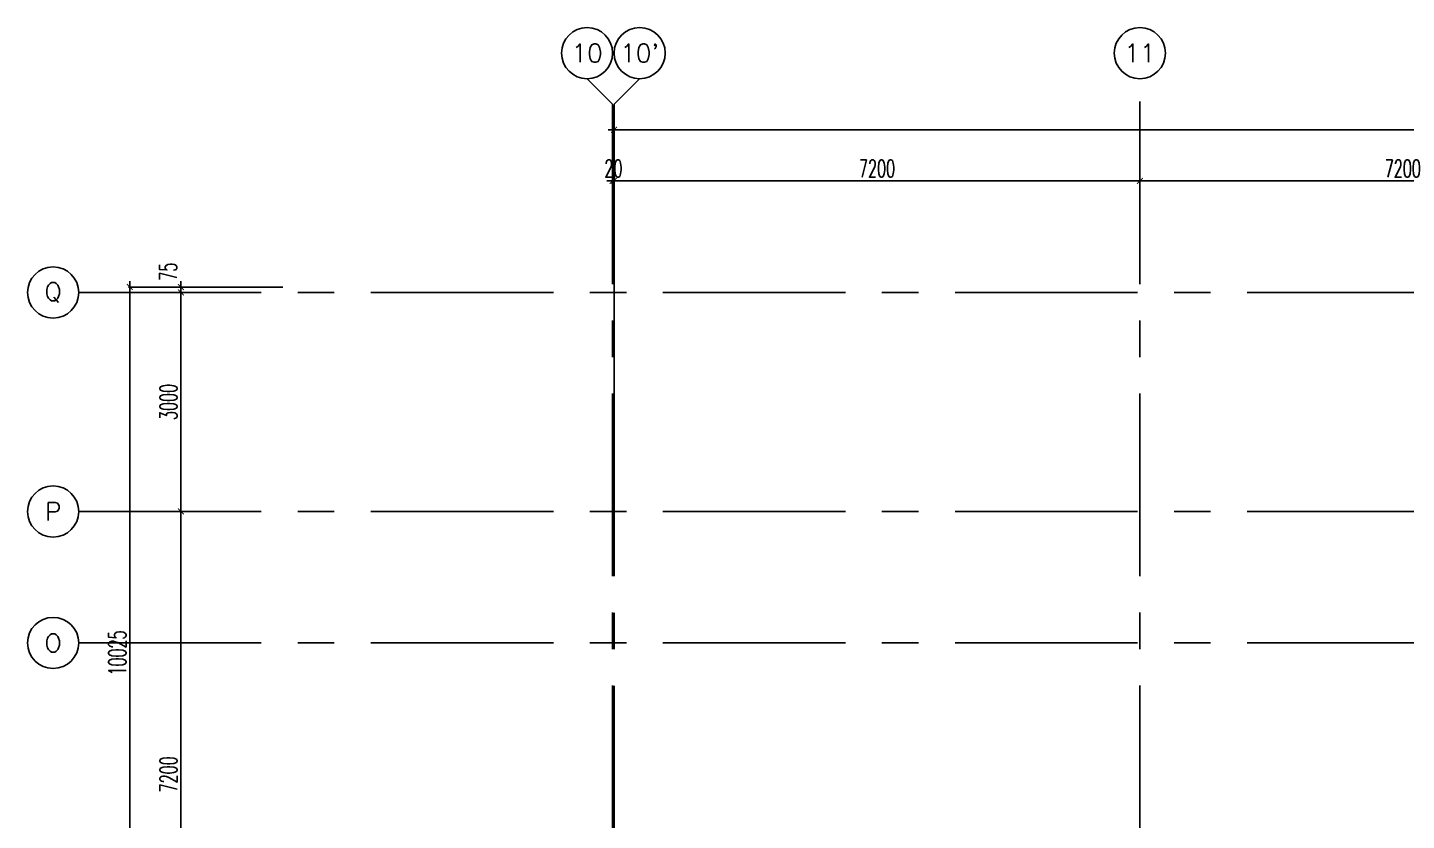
# Model space of a CAD drawing. Extents: x -0.3 to 92.6, y -1.1 to 78.4.
# Drawn here: x -0.35 to 18.53, y 67.54 to 78.4 of the extents above; entities that cross this region are included whole.
import ezdxf
from ezdxf.enums import TextEntityAlignment as Align

# ---------------------------------------------------------------- set-up
doc = ezdxf.new("R2010")
doc.units = 0
doc.header["$MEASUREMENT"] = 0
doc.header["$PDMODE"] = 34
doc.linetypes.add('CENTERX2', pattern=[4, 2.5, -0.5, 0.5, -0.5])
doc.layers.get('0').update_dxf_attribs({"color": 11, "linetype": 'CONTINUOUS'})
doc.layers.get('DEFPOINTS').update_dxf_attribs({"color": 11, "linetype": 'CONTINUOUS'})
for name, color, linetype in [('AX', 11, 'CONTINUOUS'), ('AX-CR', 11, 'CONTINUOUS'), ('AX-DIM', 11, 'CONTINUOUS'), ('AX-TXT', 11, 'CONTINUOUS'), ('AXES', 11, 'CENTERX2')]:
    doc.layers.add(name, color=color, linetype=linetype)
doc.styles.add('ROMANS', font='ROMANS.shx', dxfattribs={"width": 0.6})
doc.dimstyles.new('DIM-OUT', dxfattribs={"dimscale": 0, "dimtxt": 0.24, "dimasz": 0.08, "dimexe": 0.02, "dimexo": 0.02, "dimgap": 0.05, "dimtad": 1, "dimdec": 0, "dimlfac": 1000, "dimzin": 0, "dimdsep": 46, "dimtxsty": 'ROMANS', "dimblk1": 'ARCHTICK', "dimblk2": 'ARCHTICK', "dimsah": 1, "dimcen": 0.01, "dimdle": 0.08, "dimclrd": 7, "dimclre": 7, "dimclrt": 2, "dimadec": 0, "dimazin": 0, "dimtp": 2, "dimtm": 2, "dimtfac": 0.114286, "dimtdec": 0, "dimtix": 1, "dimtmove": 2, "dimatfit": 3, "dimldrblk": 'ARCHTICK', "dimfxl": 0, "dimtolj": 1, "dimtzin": 0, "dimarcsym": 0})

# ---------------------------------------------------------------- blocks, each defined once
blk = doc.blocks.new('_ARCHTICK')
at = {"color": 0, "linetype": 'ByBlock', "const_width": 0.15}
blk.add_lwpolyline([(-0.5, -0.5), (0.5, 0.5)], dxfattribs=at)
blk = doc.blocks.new('*D118')
at = {"layer": 'AX-DIM', "color": 7, "lineweight": -2}
for p, q in [((7.602, 76.998), (82.452, 76.998)), ((7.682, 72.36), (7.682, 77.018)), ((82.372, 64.84), (82.372, 77.018))]:
    blk.add_line(p, q, dxfattribs=at)
at = {"layer": 'DEFPOINTS', "color": 0}
for p in [(82.372, 76.998), (7.682, 72.34), (82.372, 64.82)]:
    blk.add_point(p, dxfattribs=at)
at = {"layer": 'AX-DIM', "color": 7, "lineweight": -2, "xscale": 0.08, "yscale": 0.08, "zscale": 0.08, "rotation": 180}
blk.add_blockref('_ARCHTICK', (7.682, 76.998), dxfattribs=at)
at = {"layer": 'AX-DIM', "color": 7, "lineweight": -2, "xscale": 0.08, "yscale": 0.08, "zscale": 0.08}
blk.add_blockref('_ARCHTICK', (82.372, 76.998), dxfattribs=at)
at = {"layer": 'AX-DIM', "color": 2, "insert": (45.027, 77.168), "char_height": 0.24, "attachment_point": 5, "style": 'ROMANS'}
blk.add_mtext('\\A1;74690', dxfattribs=at)
blk = doc.blocks.new('*D187')
at = {"layer": 'AX-DIM', "color": 7, "lineweight": -2}
for p, q in [((7.662, 76.298), (7.582, 76.298)), ((7.662, 75.918), (7.662, 76.318)), ((7.662, 76.298), (7.682, 76.298)), ((7.682, 75.918), (7.682, 76.318)), ((7.682, 76.298), (7.762, 76.298))]:
    blk.add_line(p, q, dxfattribs=at)
at = {"layer": 'DEFPOINTS', "color": 0}
for p in [(7.682, 76.298), (7.662, 75.898), (7.682, 75.898)]:
    blk.add_point(p, dxfattribs=at)
at = {"layer": 'AX-DIM', "color": 7, "lineweight": -2, "xscale": 0.08, "yscale": 0.08, "zscale": 0.08}
blk.add_blockref('_ARCHTICK', (7.662, 76.298), dxfattribs=at)
at = {"layer": 'AX-DIM', "color": 7, "lineweight": -2, "xscale": 0.08, "yscale": 0.08, "zscale": 0.08, "rotation": 180}
blk.add_blockref('_ARCHTICK', (7.682, 76.298), dxfattribs=at)
at = {"layer": 'AX-DIM', "color": 2, "insert": (7.672, 76.468), "char_height": 0.24, "attachment_point": 5, "style": 'ROMANS'}
blk.add_mtext('\\A1;20', dxfattribs=at)
blk = doc.blocks.new('*D186')
at = {"layer": 'AX-DIM', "color": 7, "lineweight": -2}
for p, q in [((7.602, 76.298), (14.962, 76.298)), ((7.682, 75.918), (7.682, 76.318)), ((14.882, 75.918), (14.882, 76.318))]:
    blk.add_line(p, q, dxfattribs=at)
at = {"layer": 'DEFPOINTS', "color": 0}
for p in [(14.882, 76.298), (7.682, 75.898), (14.882, 75.898)]:
    blk.add_point(p, dxfattribs=at)
at = {"layer": 'AX-DIM', "color": 7, "lineweight": -2, "xscale": 0.08, "yscale": 0.08, "zscale": 0.08, "rotation": 180}
blk.add_blockref('_ARCHTICK', (7.682, 76.298), dxfattribs=at)
at = {"layer": 'AX-DIM', "color": 7, "lineweight": -2, "xscale": 0.08, "yscale": 0.08, "zscale": 0.08}
blk.add_blockref('_ARCHTICK', (14.882, 76.298), dxfattribs=at)
at = {"layer": 'AX-DIM', "color": 2, "insert": (11.282, 76.468), "char_height": 0.24, "attachment_point": 5, "style": 'ROMANS'}
blk.add_mtext('\\A1;7200', dxfattribs=at)
blk = doc.blocks.new('*D185')
at = {"layer": 'AX-DIM', "color": 7, "lineweight": -2}
for p, q in [((14.802, 76.298), (22.162, 76.298)), ((14.882, 75.918), (14.882, 76.318)), ((22.082, 75.918), (22.082, 76.318))]:
    blk.add_line(p, q, dxfattribs=at)
at = {"layer": 'DEFPOINTS', "color": 0}
for p in [(22.082, 76.298), (14.882, 75.898), (22.082, 75.898)]:
    blk.add_point(p, dxfattribs=at)
at = {"layer": 'AX-DIM', "color": 7, "lineweight": -2, "xscale": 0.08, "yscale": 0.08, "zscale": 0.08, "rotation": 180}
blk.add_blockref('_ARCHTICK', (14.882, 76.298), dxfattribs=at)
at = {"layer": 'AX-DIM', "color": 7, "lineweight": -2, "xscale": 0.08, "yscale": 0.08, "zscale": 0.08}
blk.add_blockref('_ARCHTICK', (22.082, 76.298), dxfattribs=at)
at = {"layer": 'AX-DIM', "color": 2, "insert": (18.482, 76.468), "char_height": 0.24, "attachment_point": 5, "style": 'ROMANS'}
blk.add_mtext('\\A1;7200', dxfattribs=at)
blk = doc.blocks.new('AXU')
at = {"layer": 'AX-CR'}
blk.add_circle((0, 350), 350, dxfattribs=at)
at = {"layer": 'AX-TXT', "style": 'ROMANS'}
blk.add_attdef('AX', text='', height=250, dxfattribs=at).set_placement((0, 350), align=Align.MIDDLE)
blk = doc.blocks.new('*D137')
at = {"layer": 'AX-DIM', "color": 7, "lineweight": -2}
for p, q in [((2.13, 71.77), (1.73, 71.77)), ((1.75, 64.49), (1.75, 71.85)), ((2.13, 64.57), (1.73, 64.57))]:
    blk.add_line(p, q, dxfattribs=at)
at = {"layer": 'DEFPOINTS', "color": 0}
for p in [(1.75, 71.77), (2.15, 71.77), (2.15, 64.57)]:
    blk.add_point(p, dxfattribs=at)
at = {"layer": 'AX-DIM', "color": 7, "lineweight": -2, "xscale": 0.08, "yscale": 0.08, "zscale": 0.08}
for p, rotation in [((1.75, 71.77), 90), ((1.75, 64.57), 270)]:
    blk.add_blockref('_ARCHTICK', p, dxfattribs=dict(at, rotation=rotation))
at = {"layer": 'AX-DIM', "color": 2, "insert": (1.58, 68.17), "char_height": 0.24, "attachment_point": 5, "rotation": 90, "style": 'ROMANS'}
blk.add_mtext('\\A1;7200', dxfattribs=at)
blk = doc.blocks.new('*D136')
at = {"layer": 'AX-DIM', "color": 7, "lineweight": -2}
for p, q in [((1.75, 71.69), (1.75, 74.85)), ((2.13, 74.77), (1.73, 74.77)), ((2.13, 71.77), (1.73, 71.77))]:
    blk.add_line(p, q, dxfattribs=at)
at = {"layer": 'DEFPOINTS', "color": 0}
for p in [(1.75, 74.77), (2.15, 74.77), (2.15, 71.77)]:
    blk.add_point(p, dxfattribs=at)
at = {"layer": 'AX-DIM', "color": 7, "lineweight": -2, "xscale": 0.08, "yscale": 0.08, "zscale": 0.08}
for p, rotation in [((1.75, 74.77), 90), ((1.75, 71.77), 270)]:
    blk.add_blockref('_ARCHTICK', p, dxfattribs=dict(at, rotation=rotation))
at = {"layer": 'AX-DIM', "color": 2, "insert": (1.58, 73.27), "char_height": 0.24, "attachment_point": 5, "rotation": 90, "style": 'ROMANS'}
blk.add_mtext('\\A1;3000', dxfattribs=at)
blk = doc.blocks.new('*D135')
at = {"layer": 'AX-DIM', "color": 7, "lineweight": -2}
for p, q in [((2.13, 74.845), (1.73, 74.845)), ((1.75, 74.845), (1.75, 74.925)), ((1.75, 74.77), (1.75, 74.845)), ((2.13, 74.77), (1.73, 74.77)), ((1.75, 74.77), (1.75, 74.69))]:
    blk.add_line(p, q, dxfattribs=at)
at = {"layer": 'DEFPOINTS', "color": 0}
for p in [(1.75, 74.845), (2.15, 74.845), (2.15, 74.77)]:
    blk.add_point(p, dxfattribs=at)
at = {"layer": 'AX-DIM', "color": 7, "lineweight": -2, "xscale": 0.08, "yscale": 0.08, "zscale": 0.08}
for p, rotation in [((1.75, 74.845), 270), ((1.75, 74.77), 90)]:
    blk.add_blockref('_ARCHTICK', p, dxfattribs=dict(at, rotation=rotation))
at = {"layer": 'AX-DIM', "color": 2, "insert": (1.575, 75.055), "char_height": 0.24, "attachment_point": 5, "rotation": 90, "style": 'ROMANS'}
blk.add_mtext('\\A1;75', dxfattribs=at)
blk = doc.blocks.new('AXL')
at = {"layer": 'AX-CR'}
blk.add_circle((-350, 0), 350, dxfattribs=at)
at = {"layer": 'AX-TXT', "style": 'ROMANS'}
blk.add_attdef('AX', text='', height=250, dxfattribs=at).set_placement((-350, 0), align=Align.MIDDLE)
blk = doc.blocks.new('*D120')
at = {"layer": 'AX-DIM', "color": 7, "lineweight": -2}
for p, q in [((3.147, 74.845), (1.03, 74.845)), ((1.05, 64.74), (1.05, 74.925)), ((1.73, 64.82), (1.03, 64.82))]:
    blk.add_line(p, q, dxfattribs=at)
at = {"layer": 'DEFPOINTS', "color": 0}
for p in [(1.05, 74.845), (3.167, 74.845), (1.75, 64.82)]:
    blk.add_point(p, dxfattribs=at)
at = {"layer": 'AX-DIM', "color": 7, "lineweight": -2, "xscale": 0.08, "yscale": 0.08, "zscale": 0.08}
for p, rotation in [((1.05, 74.845), 90), ((1.05, 64.82), 270)]:
    blk.add_blockref('_ARCHTICK', p, dxfattribs=dict(at, rotation=rotation))
at = {"layer": 'AX-DIM', "color": 2, "insert": (0.88, 69.832), "char_height": 0.24, "attachment_point": 5, "rotation": 90, "style": 'ROMANS'}
blk.add_mtext('\\A1;10025', dxfattribs=at)

msp = doc.modelspace()

# ---------------------------------------------------------------- linework, layer by layer
at = {"layer": 'AXES'}
for p, q in [((7.6617, 77.3484), (7.3117, 77.6984)), ((7.6817, 77.3484), (8.0317, 77.6984)), ((14.8817, -1.1143), (14.8817, 77.6984)), ((7.6617, -1.1143), (7.6617, 77.3484)), ((7.6817, -1.1163), (7.6817, 77.3463)), ((0.35, 74.77), (23.8817, 74.77)), ((0.35, 71.77), (23.8817, 71.77)), ((0.35, 69.97), (23.8817, 69.97))]:
    msp.add_line(p, q, dxfattribs=at)

# ---------------------------------------------------------------- block references
at = {"layer": 'AX', "xscale": 0.001, "yscale": 0.001, "zscale": 0.001}
for name, p, values in [('AXU', (7.3117, 77.6984), {'AX': '10'}), ('AXU', (8.0317, 77.6984), {'AX': "10'"}), ('AXU', (14.8817, 77.6984), {'AX': '11'}), ('AXL', (0.35, 74.77), {'AX': 'Q'}), ('AXL', (0.35, 71.77), {'AX': 'P'}), ('AXL', (0.35, 69.97), {'AX': 'O'})]:
    msp.add_blockref(name, p, dxfattribs=at).add_auto_attribs(values)

# ---------------------------------------------------------------- dimensions: what is measured, and where the dimension line sits
at = {"layer": 'AX-DIM'}
for base, p1, p2, picture, middle in [((82.3717, 76.9984), (7.6817, 72.3403), (82.3717, 64.82), '*D118', (45.0267, 77.1684)), ((7.6817, 76.2984), (7.6617, 75.8984), (7.6817, 75.8984), '*D187', (7.6717, 76.4684)), ((14.8817, 76.2984), (7.6817, 75.8984), (14.8817, 75.8984), '*D186', (11.2817, 76.4684)), ((22.0817, 76.2984), (14.8817, 75.8984), (22.0817, 75.8984), '*D185', (18.4817, 76.4684))]:
    dim = msp.add_linear_dim(base=base, p1=p1, p2=p2, dimstyle='DIM-OUT', override={"dimscale": 1}, dxfattribs=at)
    dim.commit()
    dim.dimension.update_dxf_attribs({"geometry": picture, "text_midpoint": middle})
dim = msp.add_linear_dim(base=(1.75, 74.845), p1=(2.15, 74.77), p2=(2.15, 74.845), angle=90, dimstyle='DIM-OUT', override={"dimscale": 1}, dxfattribs=at)
dim.commit()
dim.dimension.update_dxf_attribs({"geometry": '*D135', "text_midpoint": (1.575, 75.0549), "dimtype": 160})
for base, p1, p2, picture, middle in [((1.05, 74.845), (1.75, 64.82), (3.1673, 74.845), '*D120', (0.88, 69.8325)), ((1.75, 74.77), (2.15, 71.77), (2.15, 74.77), '*D136', (1.58, 73.27)), ((1.75, 71.77), (2.15, 64.57), (2.15, 71.77), '*D137', (1.58, 68.17))]:
    dim = msp.add_linear_dim(base=base, p1=p1, p2=p2, angle=90, dimstyle='DIM-OUT', override={"dimscale": 1}, dxfattribs=at)
    dim.commit()
    dim.dimension.update_dxf_attribs({"geometry": picture, "text_midpoint": middle})

doc.saveas('drawing.dxf')
